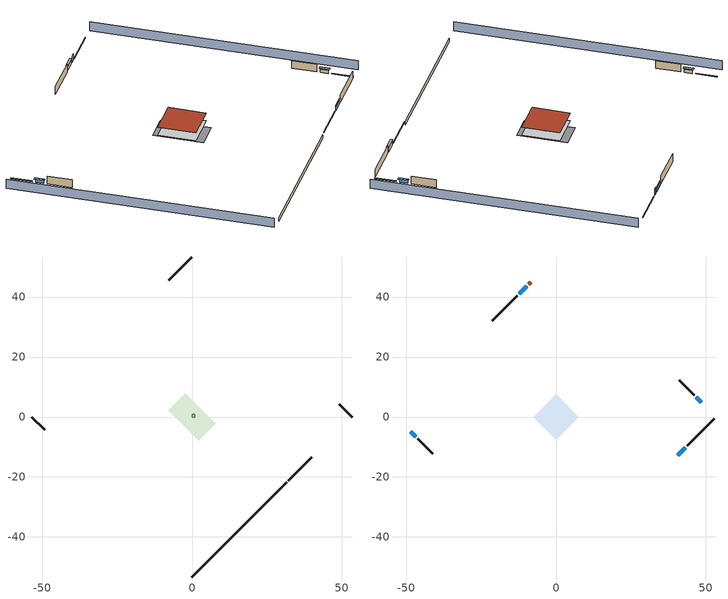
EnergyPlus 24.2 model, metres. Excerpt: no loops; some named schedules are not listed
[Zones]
central ac airloop ret air zone
 floor adiabatic (AdiabaticConst): 0,0 0,1 1,1 1,0 z0
 wall adiabatic (AdiabaticConst): 0,1 0,0 1,0 1,1 0,1 z0:1
 ceiling adiabatic (AdiabaticConst): 1,0 1,1 0,1 0,0 z1
crawlspace - vented
 floor foundation (Slab1 construction): -7.88,2.26 -2.26,7.88 7.88,-2.26 2.26,-7.88 z-0.91
 wall outside (RimJoist1 construction): 32.19,-21.18 39.99,-13.38 z0.3:0.61
 wall outside (RimJoist2 construction): -53.37,0 -49.04,-4.33 z0.3:0.61
 wall outside (RimJoist3 construction): 0,53.37 -7.8,45.57 z0.3:0.61
 wall outside (RimJoist4 construction): 53.37,0 49.04,4.33 z0.3:0.61
 wall foundation (FoundationWall1 construction): 0,-53.37 31.53,-21.84 z-0.91:0.3
conditioned space
 floor to crawlspace - vented (Floor1 construction): -7.55,0 0,7.55 7.55,0 0,-7.55 z0.3
 wall outside (AdiabaticWallConstruction 1): -8.46,44.91 -9.11,44.27 z0.3:2.34
 wall outside (AdiabaticWallConstruction): 40.65,-12.72 43.14,-10.23 / -9.76,43.61 -12.25,41.12 z0.3:1.49; -48.38,-4.99 -46.74,-6.63 / 48.38,4.99 46.74,6.63 z0.3:1.31
 wall outside (Wall1 construction): 43.8,-9.57 52.71,-0.66 z0.3:2.74
 wall outside (Wall2 construction): -46.09,-7.29 -41.13,-12.24 z0.3:2.74
 wall outside (Wall3 construction): -12.91,40.46 -21.29,32.08 z0.3:2.74
 wall outside (Wall4 construction): 46.09,7.29 41.13,12.24 z0.3:2.74
 window (WindowConstruction): 40.65,-12.72 43.14,-10.23 z0.3:1.49
 window (WindowConstruction 1): -48.38,-4.99 -46.74,-6.63 z0.3:1.31
 window (WindowConstruction 2): -9.76,43.61 -12.25,41.12 z0.3:1.49
 window (WindowConstruction 3): 48.38,4.99 46.74,6.63 z0.3:1.31
 door (Door): -8.46,44.91 -9.11,44.27 z0.3:2.34
 roof outside (Roof1 construction): 0,7.55 -7.55,0 0,-7.55 7.55,0 z2.74
shading: -56.6,-3.23 -3.23,-56.6 / 56.6,3.23 3.23,56.6 z0:2.74; 43.36,-10.02 40.43,-12.94 40.86,-13.37 43.79,-10.45 z1.8; -46.53,-6.84 -48.6,-4.77 -49.03,-5.2 -46.96,-7.27 z1.62; -12.47,40.9 -9.55,43.82 -9.98,44.26 -12.9,41.33 z1.8; 46.53,6.84 48.6,4.77 49.03,5.2 46.96,7.27 z1.62
[Building]
Building 1: Terrain=Suburbs
[Site:Location]
Portland Intl Arpt_OR: Latitude {deg}=45.59; Longitude {deg}=-122.6; Time Zone {hr}=-8; Elevation {m}=33; Keep Site Location Information=Yes
[Site:GroundTemperature:Shallow]
10.2558, 8.96328, 8.85977, 9.47314, 11.9355, 14.3863, 16.5111, 17.8571, 17.9714, 16.8767, 14.8061, 12.4304
[Site:WaterMainsTemperature]
Calculation Method=Schedule; Temperature Schedule=mains temperature schedule
[Material] Roughness=Rough; Thermal Absorptance=0.9
Name | Thickness {m} | Conductivity {W/m-K} | Density {kg/m3} | Specific Heat {J/kg-K} | Solar Absorptance | Visible Absorptance
asphalt or fiberglass shingles | 0.00635 | 0.162714 | 1121.4 | 1465.45 | 0.85 | 0.85
composite shingle siding | 0.00635 | 0.162714 | 1121.4 | 1465.45 | 0.7 | 0.7
concrete 8.0 in. | 0.2032 | 1.803125 | 2242.8 | 837.4 | 0.7 | 0.7
door material | 0.04445 | 0.0612267 | 512.64 | 1214.23 | 0.7 | 0.7
floor covering | 0.0127 | 0.0433444 | 54.468 | 1339.84 | 0.6 | 0.6
floor rigid ins; wall rigid ins | 0.051816 | 0.029427 | 32.04 | 1214.23 | 0.7 | 0.7
floor stud and cavity | 0.1397 | 0.0972396 | 92.3553 | 1139.71 | 0.7 | 0.7
furniture material conditioned space 1 | 0.1524 | 0.115458 | 640.8 | 1214.23 | 0.6 | 0.6
gypsum board | 0.0127 | 0.160291 | 801 | 837.4 | 0.6 | 0.6
osb sheathing 0.5 in. | 0.0127 | 0.115458 | 512.64 | 1214.23 | 0.7 | 0.7
osb sheathing 0.75 in. | 0.01905 | 0.115458 | 512.64 | 1214.23 | 0.7 | 0.7
rim joist stud and cavity | 0.0508 | 0.144151 | 50.32683 | 1063.81 | 0.6 | 0.6
roof rigid ins | 0.103632 | 0.029427 | 32.04 | 1214.23 | 0.7 | 0.7
roof stud and cavity | 0.2032 | 0.0472382 | 78.34581 | 1123.46 | 0.7 | 0.7
soil 0.5 in. | 0.0127 | 1.3848 | 1842.3 | 418.7 | 0.7 | 0.7
wall rigid ins 1 | 0.512978 | 0.029427 | 32.04 | 1214.23 | 0.7 | 0.7
wall stud and cavity | 0.1397 | 0.207325 | 139.0536 | 1170.24 | 0.7 | 0.7
wall stud and cavity 1 | 0.0889 | 0.380278 | 52.3479 | 1209.89 | 0.7 | 0.7
wall stud and cavity 2 | 0.0889 | 0.391764 | 83.0341 | 1211.67 | 0.7 | 0.7
wood siding; wood siding 1 | 0.0254 | 0.102417 | 544.68 | 1172.36 | 0.7 | 0.7
[Material:NoMass]
Adiabatic: Roughness=Rough; Thermal Resistance {m2-K/W}=176.1; Thermal Absorptance=0.9; Solar Absorptance=0.7; Visible Absorptance=0.7
[WindowMaterial:SimpleGlazingSystem]
WindowMaterial: U-Factor {W/m2-K}=2.15764; Solar Heat Gain Coefficient=0.44
[Construction]
AdiabaticConst: Adiabatic
AdiabaticWallConstruction: wood siding, wall rigid ins 1, wall stud and cavity 1, gypsum board
AdiabaticWallConstruction 1: wood siding 1, wall rigid ins 1, wall stud and cavity 1, gypsum board
Door: door material
Floor1 construction: floor stud and cavity, floor rigid ins, osb sheathing 0.75 in., floor covering
FoundationWall1 construction: concrete 8.0 in.
furniture construction conditioned space 1: furniture material conditioned space 1
PartitionWallConstruction: gypsum board, wall stud and cavity 2, gypsum board
RimJoist1 construction; RimJoist2 construction; RimJoist3 construction; RimJoist4 construction: composite shingle siding, rim joist stud and cavity
Roof1 construction: asphalt or fiberglass shingles, roof rigid ins, osb sheathing 0.75 in., roof stud and cavity, gypsum board
Slab1 construction: soil 0.5 in.
Wall1 construction; Wall2 construction; Wall3 construction; Wall4 construction: composite shingle siding, wall rigid ins, osb sheathing 0.5 in., wall stud and cavity, gypsum board
WindowConstruction; WindowConstruction 1; WindowConstruction 2; WindowConstruction 3: WindowMaterial
[Zone] Multiplier=1
Name | Volume {m3} | Part of Total Floor Area
central ac airloop ret air zone | 1 | No
conditioned space | 278.185 | Yes
crawlspace - vented | 139.092 | Yes
[Space]
Name | Zone | Space Type | Volume {m3}
central ac airloop ret air space | central ac airloop ret air zone | Plenum Space Type
conditioned space 1 | conditioned space |  | 278.185
crawlspace - vented 1 | crawlspace - vented |  | 139.092
[SpaceList]
Plenum Space Type: central ac airloop ret air space
[OtherEquipment] Design Level Calculation Method=EquipmentLevel
Name | Fuel Type | Zone or ZoneList or Space or SpaceList | Schedule | Design Level {W} | Fraction Latent | Fraction Radiant | Fraction Lost
central ac airloop_0 RetCondToRP; central ac airloop_0 RetSensLkToRP | None | central ac airloop ret air space | Always On Discrete | 0 | 0 | 0 | 0
central ac airloop_0 RetLatLkToRP | None | central ac airloop ret air space | Always On Discrete | 0 | 1 | 0 | 0
central ac airloop_0 SupCondToLv; central ac airloop_0 SupSensLkToCond; mech vent house fan sensible load; water heater sens | None | conditioned space 1 | Always On Discrete | 0 | 0 | 0 | 0
central ac airloop_0 SupLatLkToCond; mech vent house fan latent load; water heater lat | None | conditioned space 1 | Always On Discrete | 0 | 1 | 0 | 0
clothes dryer 1 | Electricity | conditioned space 1 | clothes dryer schedule | 0 | 0 | 0 | 1
cooking range 1 | Electricity | conditioned space 1 | cooking range schedule | 0 | 0 | 0 | 1
general water use latent | None | conditioned space 1 | general water use schedule | 0 | 1 | 0 | 0
general water use sensible | None | conditioned space 1 | general water use schedule | 0 | 0 | 0.6 | 0
water heater energy adjustment1 | Electricity | conditioned space 1 | Always On Discrete | 0.01 | 0 | 0 | 1
central ac airloop_0 RetCondToDZ; central ac airloop_0 SupCondToDZ; central ac airloop_0 SupSensLkToDZ | None | crawlspace - vented 1 | Always On Discrete | 0 | 0 | 0 | 0
central ac airloop_0 SupLatLkToDZ | None | crawlspace - vented 1 | Always On Discrete | 0 | 1 | 0 | 0
[SurfaceProperty:IncidentSolarMultiplier] Incident Solar Multiplier=1; Incident Solar Multiplier Schedule=trans schedule winter=0.85 summer=0.7
Window1; Window2; Window3; Window4
[InternalMass] Zone or ZoneList=conditioned space; Space or SpaceList=conditioned space 1
Name | Construction | Surface Area {m2}
furniture mass conditioned space 1 | furniture construction conditioned space 1 | 45.63397
partition wall mass | PartitionWallConstruction | 114.085
[ElectricEquipment] Zone or ZoneList or Space or SpaceList=conditioned space 1; Design Level Calculation Method=EquipmentLevel; Fraction Latent=0
Name | Schedule | Design Level {W} | Fraction Radiant | Fraction Lost
clothes dryer | clothes dryer schedule | 0 | 0 | 1
clothes washer | clothes washer schedule | 0 | 0 | 1
cooking range | cooking range schedule | 0 | 0 | 1
dishwasher | dishwasher schedule | 0 | 0 | 1
fridge | fridge schedule | 51.9007 | 0.6 | 0
fridge 1 | fridge schedule 1 | 239.242 | 0.6 | 0
mech vent house fan | mech vent house fan schedule | 0 | 0 | 1
mech vent house fan cfis | mech vent house fan cfis schedule | 0 | 0 | 0
whole house fan | Always On Discrete | 0 | 0 | 1
[ZoneInfiltration:DesignFlowRate] Schedule=Always On Discrete
Name | Zone or ZoneList or Space or SpaceList | Design Flow Rate Calculation Method | Design Flow Rate {m3/s} | Air Changes per Hour {1/hr} | Constant Term Coefficient | Temperature Term Coefficient | Velocity Term Coefficient | Velocity Squared Term Coefficient
infil flow; natural vent flow; whole house fan flow | conditioned space 1 | Flow/Zone | 0
crawlspace_vented 1 duct leakage imbalance infil flow | crawlspace - vented 1 | Flow/Zone | 0
infil crawlspace - vented 1 | crawlspace - vented 1 | AirChanges/Hour |  | 2.6013 | 1 | 0 | 0 | 0
[ZoneMixing] Schedule=Always On Continuous; Design Flow Rate Calculation Method=Flow/Zone; Design Flow Rate {m3/s}=0
Name | Zone or Space | Source Zone or Space
central ac airloop_0 ZoneMixDZToCond mix | conditioned space | crawlspace - vented
central ac airloop_0 ZoneMixCondToDZ mix | crawlspace - vented | conditioned space
[SurfaceProperty:ExposedFoundationPerimeter]
Slab1: Exposed Perimeter Calculation Method=TotalExposedPerimeter; Total Exposed Perimeter {m}=44.59224
[AvailabilityManager:Scheduled]
central ac airloop Availability Manager: Schedule=Always On Discrete
[AirLoopHVAC:ReturnPlenum]
Air Loop HVAC Return Plenum 1: Zone=central ac airloop ret air zone
[Foundation:Kiva]
Foundation Kiva 1: Initial Indoor Air Temperature {C}=7.19436; Wall Height Above Grade {m}=0.3048; Wall Depth Below Slab {m}=0.2032
[Foundation:Kiva:Settings]
Soil Conductivity {W/m-K}=1.3848; Soil Density {kg/m3}=1842.3; Soil Specific Heat {J/kg-K}=418.7; Ground Solar Absorptivity=0.9; Ground Thermal Absorptivity=0.9; Ground Surface Roughness {m}=0.03; Far-Field Width {m}=40; Deep-Ground Boundary Condition=ZeroFlux; Deep-Ground Depth {m}=40; Minimum Cell Dimension {m}=0.2; Maximum Cell Growth Coefficient=3; Simulation Timestep=Timestep
[EnergyManagementSystem:GlobalVariable]
central_ac_airloop_0_DuctImbalLkExhFanEquivCond
central_ac_airloop_0_DuctImbalLkExhFanEquivDZ
central_ac_airloop_0_DuctImbalLkSupFanEquivCond
central_ac_airloop_0_DuctImbalLkSupFanEquivDZ
central_ac_airloop_0_DZ_T
central_ac_airloop_0_DZ_W
central_ac_airloop_0_RetCondToDZ
central_ac_airloop_0_RetCondToRP
central_ac_airloop_0_RetLatLkToRP
central_ac_airloop_0_RetSensLkToRP
central_ac_airloop_0_SupCondToDZ
central_ac_airloop_0_SupCondToLv
central_ac_airloop_0_SupLatLkToCond
central_ac_airloop_0_SupLatLkToDZ
central_ac_airloop_0_SupSensLkToCond
central_ac_airloop_0_SupSensLkToDZ
central_ac_airloop_0_ZoneMixCondToDZ
central_ac_airloop_0_ZoneMixDZToCond
central_ac_airloop_AH_MFR
central_ac_airloop_AH_Tout
central_ac_airloop_AH_VFR
central_ac_airloop_AH_Wout
central_ac_airloop_Fan_RTF
central_ac_airloop_RA_T
central_ac_airloop_Ra_W
infil_program_Qfan
infil_program_Qinf
natural_vent_program_Qnv
natural_vent_program_Qwhf
[EnergyManagementSystem:Sensor]
Name | Output:Variable or Output:Meter Index Key | Output:Variable or Output:Meter
airflow_gain | infil flow | Infiltration Sensible Heat Gain Energy
airflow_gain_1 | natural vent flow | Infiltration Sensible Heat Gain Energy
airflow_gain_2 | whole house fan flow | Infiltration Sensible Heat Gain Energy
airflow_loss | infil flow | Infiltration Sensible Heat Loss Energy
airflow_loss_1 | natural vent flow | Infiltration Sensible Heat Loss Energy
airflow_loss_2 | whole house fan flow | Infiltration Sensible Heat Loss Energy
central_ac_airloop_0_DZ_T_s | crawlspace - vented | Zone Air Temperature
central_ac_airloop_0_DZ_W_s | crawlspace - vented | Zone Mean Air Humidity Ratio
central_ac_airloop_AH_MFR_s | Node 5 | System Node Mass Flow Rate
central_ac_airloop_AH_Tout_s | Node 5 | System Node Temperature
central_ac_airloop_AH_VFR_s | Node 5 | System Node Current Density Volume Flow Rate
central_ac_airloop_AH_Wout_s | Node 5 | System Node Humidity Ratio
central_ac_airloop_RA_T_s | Node 8 | System Node Temperature
central_ac_airloop_Ra_W_s | Node 8 | System Node Humidity Ratio
clg_load_cond |  | Cooling:EnergyTransfer:Zone:CONDITIONED SPACE
clg_load_duct |  | Cooling:EnergyTransfer:Zone:CENTRAL AC AIRLOOP RET AIR ZONE
clg_sp_s; clg_sp_s_1 | cooling setpoint | Schedule Value
cool_season | cooling season schedule | Schedule Value
ducts_conv | central ac airloop_0 RetCondToRP | Other Equipment Convective Heating Energy
ducts_conv_1 | central ac airloop_0 RetLatLkToRP | Other Equipment Convective Heating Energy
ducts_conv_2 | central ac airloop_0 RetSensLkToRP | Other Equipment Convective Heating Energy
ducts_conv_3 | central ac airloop_0 SupCondToLv | Other Equipment Convective Heating Energy
ducts_conv_4 | central ac airloop_0 SupLatLkToCond | Other Equipment Convective Heating Energy
ducts_conv_5 | central ac airloop_0 SupSensLkToCond | Other Equipment Convective Heating Energy
ducts_rad | central ac airloop_0 RetCondToRP | Other Equipment Radiant Heating Energy
ducts_rad_1 | central ac airloop_0 RetLatLkToRP | Other Equipment Radiant Heating Energy
ducts_rad_2 | central ac airloop_0 RetSensLkToRP | Other Equipment Radiant Heating Energy
ducts_rad_3 | central ac airloop_0 SupCondToLv | Other Equipment Radiant Heating Energy
ducts_rad_4 | central ac airloop_0 SupLatLkToCond | Other Equipment Radiant Heating Energy
ducts_rad_5 | central ac airloop_0 SupSensLkToCond | Other Equipment Radiant Heating Energy
htg_load_cond |  | Heating:EnergyTransfer:Zone:CONDITIONED SPACE
htg_load_duct |  | Heating:EnergyTransfer:Zone:CENTRAL AC AIRLOOP RET AIR ZONE
htg_sp_s; htg_sp_s_1 | heating setpoint | Schedule Value
ig_ee_conv | clothes dryer | Electric Equipment Convective Heating Energy
ig_ee_conv_2 | cooking range | Electric Equipment Convective Heating Energy
ig_ee_conv_4 | fridge | Electric Equipment Convective Heating Energy
ig_ee_conv_5 | fridge 1 | Electric Equipment Convective Heating Energy
ig_ee_conv_6 | whole house fan | Electric Equipment Convective Heating Energy
ig_ee_rad | clothes dryer | Electric Equipment Radiant Heating Energy
ig_ee_rad_2 | cooking range | Electric Equipment Radiant Heating Energy
ig_ee_rad_4 | fridge | Electric Equipment Radiant Heating Energy
ig_ee_rad_5 | fridge 1 | Electric Equipment Radiant Heating Energy
ig_ee_rad_6 | whole house fan | Electric Equipment Radiant Heating Energy
ig_oe_conv | clothes dryer 1 | Other Equipment Convective Heating Energy
ig_oe_conv_1 | cooking range 1 | Other Equipment Convective Heating Energy
ig_oe_conv_2 | general water use latent | Other Equipment Convective Heating Energy
ig_oe_conv_3 | general water use sensible | Other Equipment Convective Heating Energy
ig_oe_conv_4 | water heater energy adjustment1 | Other Equipment Convective Heating Energy
ig_oe_conv_5 | water heater lat | Other Equipment Convective Heating Energy
ig_oe_conv_6 | water heater sens | Other Equipment Convective Heating Energy
ig_oe_rad | clothes dryer 1 | Other Equipment Radiant Heating Energy
ig_oe_rad_1 | cooking range 1 | Other Equipment Radiant Heating Energy
ig_oe_rad_2 | general water use latent | Other Equipment Radiant Heating Energy
ig_oe_rad_3 | general water use sensible | Other Equipment Radiant Heating Energy
ig_oe_rad_4 | water heater energy adjustment1 | Other Equipment Radiant Heating Energy
ig_oe_rad_5 | water heater lat | Other Equipment Radiant Heating Energy
ig_oe_rad_6 | water heater sens | Other Equipment Radiant Heating Energy
im_conv | furniture mass conditioned space 1 | Surface Inside Face Convection Heat Gain Energy
im_conv_1 | partition wall mass | Surface Inside Face Convection Heat Gain Energy
im_ig | furniture mass conditioned space 1 | Surface Inside Face Internal Gains Radiation Heat Gain Energy
im_ig_1 | partition wall mass | Surface Inside Face Internal Gains Radiation Heat Gain Energy
im_lgt | furniture mass conditioned space 1 | Surface Inside Face Lights Radiation Heat Gain Energy
im_lgt_1 | partition wall mass | Surface Inside Face Lights Radiation Heat Gain Energy
im_sol | furniture mass conditioned space 1 | Surface Inside Face Solar Radiation Heat Gain Energy
im_sol_1 | partition wall mass | Surface Inside Face Solar Radiation Heat Gain Energy
im_surf | furniture mass conditioned space 1 | Surface Inside Face Net Surface Thermal Radiation Heat Gain Energy
im_surf_1 | partition wall mass | Surface Inside Face Net Surface Thermal Radiation Heat Gain Energy
mv_conv | mech vent house fan | Electric Equipment Convective Heating Energy
mv_conv_1 | mech vent house fan cfis | Electric Equipment Convective Heating Energy
mv_conv_2 | mech vent house fan latent load | Other Equipment Convective Heating Energy
mv_conv_3 | mech vent house fan sensible load | Other Equipment Convective Heating Energy
mv_rad | mech vent house fan | Electric Equipment Radiant Heating Energy
mv_rad_1 | mech vent house fan cfis | Electric Equipment Radiant Heating Energy
mv_rad_2 | mech vent house fan latent load | Other Equipment Radiant Heating Energy
mv_rad_3 | mech vent house fan sensible load | Other Equipment Radiant Heating Energy
natural_vent_s | natural vent schedule | Schedule Value
out_pb_s |  | Site Outdoor Air Barometric Pressure
out_wt_s |  | Site Outdoor Air Humidity Ratio
site_vw_s |  | Site Wind Speed
ss_back_out | Window1 | Surface Window Shortwave from Zone Back Out Window Heat Transfer Rate
ss_back_out_1 | Window2 | Surface Window Shortwave from Zone Back Out Window Heat Transfer Rate
ss_back_out_2 | Window3 | Surface Window Shortwave from Zone Back Out Window Heat Transfer Rate
ss_back_out_3 | Window4 | Surface Window Shortwave from Zone Back Out Window Heat Transfer Rate
ss_conv | Door1 | Surface Inside Face Convection Heat Gain Energy
ss_conv_1 | Window1 | Surface Inside Face Convection Heat Gain Energy
ss_conv_2 | Window2 | Surface Inside Face Convection Heat Gain Energy
ss_conv_3 | Window3 | Surface Inside Face Convection Heat Gain Energy
ss_conv_4 | Window4 | Surface Inside Face Convection Heat Gain Energy
ss_ig | Door1 | Surface Inside Face Internal Gains Radiation Heat Gain Energy
ss_ig_1 | Window1 | Surface Inside Face Internal Gains Radiation Heat Gain Energy
ss_ig_2 | Window2 | Surface Inside Face Internal Gains Radiation Heat Gain Energy
ss_ig_3 | Window3 | Surface Inside Face Internal Gains Radiation Heat Gain Energy
ss_ig_4 | Window4 | Surface Inside Face Internal Gains Radiation Heat Gain Energy
ss_lgt | Door1 | Surface Inside Face Lights Radiation Heat Gain Energy
ss_sol | Door1 | Surface Inside Face Solar Radiation Heat Gain Energy
ss_surf | Door1 | Surface Inside Face Net Surface Thermal Radiation Heat Gain Energy
ss_surf_1 | Window1 | Surface Inside Face Net Surface Thermal Radiation Heat Gain Energy
ss_surf_2 | Window2 | Surface Inside Face Net Surface Thermal Radiation Heat Gain Energy
ss_surf_3 | Window3 | Surface Inside Face Net Surface Thermal Radiation Heat Gain Energy
ss_surf_4 | Window4 | Surface Inside Face Net Surface Thermal Radiation Heat Gain Energy
ss_trans_in | Window1 | Surface Window Transmitted Solar Radiation Rate
ss_trans_in_1 | Window2 | Surface Window Transmitted Solar Radiation Rate
ss_trans_in_2 | Window3 | Surface Window Transmitted Solar Radiation Rate
ss_trans_in_3 | Window4 | Surface Window Transmitted Solar Radiation Rate
ss_trans_out | Window1 | Surface Inside Face Initial Transmitted Diffuse Transmitted Out Window Solar Radiation Rate
ss_trans_out_1 | Window2 | Surface Inside Face Initial Transmitted Diffuse Transmitted Out Window Solar Radiation Rate
ss_trans_out_2 | Window3 | Surface Inside Face Initial Transmitted Diffuse Transmitted Out Window Solar Radiation Rate
ss_trans_out_3 | Window4 | Surface Inside Face Initial Transmitted Diffuse Transmitted Out Window Solar Radiation Rate
s_conv | Floor1 | Surface Inside Face Convection Heat Gain Energy
s_conv_1 | Roof1 | Surface Inside Face Convection Heat Gain Energy
s_conv_2 | Wall1 | Surface Inside Face Convection Heat Gain Energy
s_conv_3 | Wall2 | Surface Inside Face Convection Heat Gain Energy
s_conv_4 | Wall3 | Surface Inside Face Convection Heat Gain Energy
s_conv_5 | Wall4 | Surface Inside Face Convection Heat Gain Energy
s_ig | Floor1 | Surface Inside Face Internal Gains Radiation Heat Gain Energy
s_ig_1 | Roof1 | Surface Inside Face Internal Gains Radiation Heat Gain Energy
s_ig_2 | Wall1 | Surface Inside Face Internal Gains Radiation Heat Gain Energy
s_ig_3 | Wall2 | Surface Inside Face Internal Gains Radiation Heat Gain Energy
s_ig_4 | Wall3 | Surface Inside Face Internal Gains Radiation Heat Gain Energy
s_ig_5 | Wall4 | Surface Inside Face Internal Gains Radiation Heat Gain Energy
s_lgt | Floor1 | Surface Inside Face Lights Radiation Heat Gain Energy
s_lgt_1 | Roof1 | Surface Inside Face Lights Radiation Heat Gain Energy
s_lgt_2 | Wall1 | Surface Inside Face Lights Radiation Heat Gain Energy
s_lgt_3 | Wall2 | Surface Inside Face Lights Radiation Heat Gain Energy
s_lgt_4 | Wall3 | Surface Inside Face Lights Radiation Heat Gain Energy
s_lgt_5 | Wall4 | Surface Inside Face Lights Radiation Heat Gain Energy
s_sol | Floor1 | Surface Inside Face Solar Radiation Heat Gain Energy
s_sol_1 | Roof1 | Surface Inside Face Solar Radiation Heat Gain Energy
s_sol_2 | Wall1 | Surface Inside Face Solar Radiation Heat Gain Energy
s_sol_3 | Wall2 | Surface Inside Face Solar Radiation Heat Gain Energy
s_sol_4 | Wall3 | Surface Inside Face Solar Radiation Heat Gain Energy
s_sol_5 | Wall4 | Surface Inside Face Solar Radiation Heat Gain Energy
s_surf | Floor1 | Surface Inside Face Net Surface Thermal Radiation Heat Gain Energy
s_surf_1 | Roof1 | Surface Inside Face Net Surface Thermal Radiation Heat Gain Energy
s_surf_2 | Wall1 | Surface Inside Face Net Surface Thermal Radiation Heat Gain Energy
s_surf_3 | Wall2 | Surface Inside Face Net Surface Thermal Radiation Heat Gain Energy
s_surf_4 | Wall3 | Surface Inside Face Net Surface Thermal Radiation Heat Gain Energy
s_surf_5 | Wall4 | Surface Inside Face Net Surface Thermal Radiation Heat Gain Energy
water_heater_T_set | water heater setpoint | Schedule Value
[EnergyManagementSystem:Actuator]
Name | Actuated Component Unique | Actuated Component Type | Actuated Component Control Type
central_ac_airloop_0_RetCondToDZ_act | central ac airloop_0 RetCondToDZ | OtherEquipment | Power Level
central_ac_airloop_0_RetCondToRP_act | central ac airloop_0 RetCondToRP | OtherEquipment | Power Level
central_ac_airloop_0_RetLatLkToRP_act | central ac airloop_0 RetLatLkToRP | OtherEquipment | Power Level
central_ac_airloop_0_RetSensLkToRP_act | central ac airloop_0 RetSensLkToRP | OtherEquipment | Power Level
central_ac_airloop_0_SupCondToDZ_act | central ac airloop_0 SupCondToDZ | OtherEquipment | Power Level
central_ac_airloop_0_SupCondToLv_act | central ac airloop_0 SupCondToLv | OtherEquipment | Power Level
central_ac_airloop_0_SupLatLkToCond_act | central ac airloop_0 SupLatLkToCond | OtherEquipment | Power Level
central_ac_airloop_0_SupLatLkToDZ_act | central ac airloop_0 SupLatLkToDZ | OtherEquipment | Power Level
central_ac_airloop_0_SupSensLkToCond_act | central ac airloop_0 SupSensLkToCond | OtherEquipment | Power Level
central_ac_airloop_0_SupSensLkToDZ_act | central ac airloop_0 SupSensLkToDZ | OtherEquipment | Power Level
central_ac_airloop_0_ZoneMixCondToDZ_mix_act | central ac airloop_0 ZoneMixCondToDZ mix | ZoneMixing | Air Exchange Flow Rate
central_ac_airloop_0_ZoneMixDZToCond_mix_act | central ac airloop_0 ZoneMixDZToCond mix | ZoneMixing | Air Exchange Flow Rate
crawlspace_vented_1_duct_leakage_imbalance_infil_flow_act | crawlspace_vented 1 duct leakage imbalance infil flow | Zone Infiltration | Air Exchange Flow Rate
fridge_schedule_1_act | fridge schedule 1 | Schedule:Constant | Schedule Value
fridge_schedule_act | fridge schedule | Schedule:Constant | Schedule Value
infil_flow_act | infil flow | Zone Infiltration | Air Exchange Flow Rate
mech_vent_house_fan_cfis_act | mech vent house fan cfis | ElectricEquipment | Electricity Rate
mech_vent_house_fan_latent_load_act | mech vent house fan latent load | OtherEquipment | Power Level
mech_vent_house_fan_sensible_load_act | mech vent house fan sensible load | OtherEquipment | Power Level
natural_vent_flow_act | natural vent flow | Zone Infiltration | Air Exchange Flow Rate
water_heater_HPWHSchedOverride | water heater setpoint | Schedule:Constant | Schedule Value
water_heater_hpwh_ec_adj_act | water heater energy adjustment1 | OtherEquipment | Power Level
water_heater_lat_act | water heater lat | OtherEquipment | Power Level
water_heater_LESchedOverride | water heater BottomElementSetpoint | Schedule:Constant | Schedule Value
water_heater_sens_act | water heater sens | OtherEquipment | Power Level
water_heater_UESchedOverride | water heater TopElementSetpoint | Schedule:Constant | Schedule Value
whole_house_fan_act | whole house fan | ElectricEquipment | Electricity Rate
